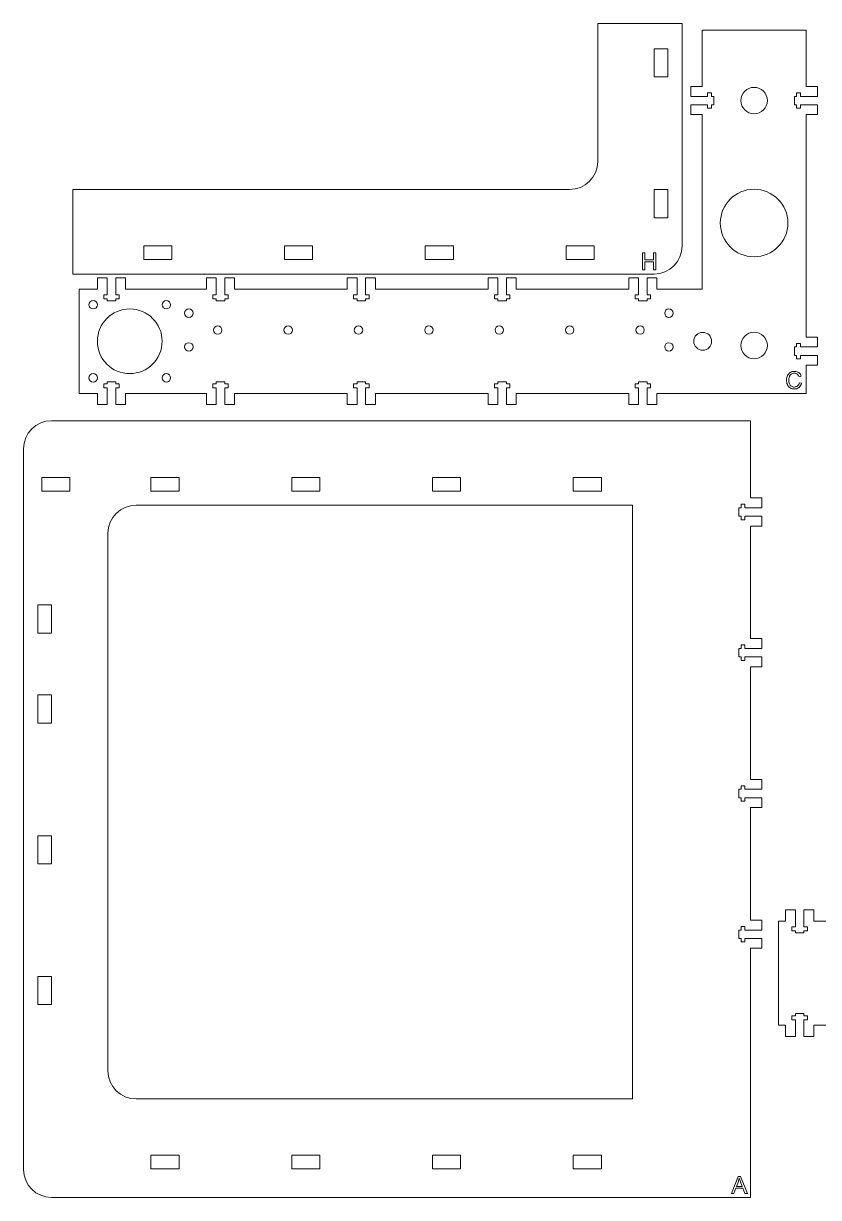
# Model space of a CAD drawing. Header units: millimetres. Extents: x 936 to 2708, y -212 to 661.
# Drawn here: x 940.3 to 1222.6, y 244.4 to 661.4 of the extents above; entities that cross this region are included whole.
import ezdxf

# ---------------------------------------------------------------- set-up
doc = ezdxf.new("R2010")
doc.units = ezdxf.units.MM
doc.header["$MEASUREMENT"] = 0
doc.layers.add('Text Outline', color=5, linetype='Continuous')

msp = doc.modelspace()

# ---------------------------------------------------------------- linework, layer by layer
at = {"color": 1, "lineweight": 0}
for p, q in [((1144.21, 612.39), (1144.21, 661.39)), ((1144.21, 661.39), (1174.21, 661.39)), ((1174.21, 661.39), (1174.21, 582.39)), ((1181.25, 639), (1181.25, 659)), ((1181.25, 659), (1218.25, 659)), ((1218.25, 659), (1218.25, 639)), ((1164.21, 642.39), (1164.21, 652.39)), ((1164.21, 652.39), (1169.07, 652.39)), ((1169.07, 652.39), (1169.07, 642.39)), ((1169.07, 642.39), (1164.21, 642.39)), ((1177.25, 635.5), (1177.25, 639)), ((1177.25, 639), (1181.25, 639)), ((1218.25, 639), (1222.25, 639)), ((1222.25, 639), (1222.25, 635.5)), ((1183.25, 635.5), (1177.25, 635.5)), ((1184.65, 636.75), (1183.25, 636.75)), ((1183.25, 636.75), (1183.25, 635.5)), ((1184.65, 635.5), (1184.65, 636.75)), ((1185.4, 635.5), (1184.65, 635.5)), ((1185.4, 632.5), (1185.4, 635.5)), ((1214.85, 635.5), (1214.1, 635.5)), ((1214.1, 635.5), (1214.1, 632.5)), ((1216.25, 636.75), (1214.85, 636.75)), ((1214.85, 636.75), (1214.85, 635.5)), ((1216.25, 635.5), (1216.25, 636.75)), ((1222.25, 635.5), (1216.25, 635.5)), ((1177.25, 629), (1177.25, 632.5)), ((1177.25, 632.5), (1183.25, 632.5)), ((1183.25, 632.5), (1183.25, 631.25)), ((1183.25, 631.25), (1184.65, 631.25)), ((1184.65, 631.25), (1184.65, 632.5)), ((1184.65, 632.5), (1185.4, 632.5)), ((1214.1, 632.5), (1214.85, 632.5)), ((1214.85, 632.5), (1214.85, 631.25)), ((1214.85, 631.25), (1216.25, 631.25)), ((1216.25, 631.25), (1216.25, 632.5)), ((1216.25, 632.5), (1222.25, 632.5)), ((1222.25, 632.5), (1222.25, 629)), ((1181.25, 629), (1177.25, 629)), ((1181.25, 567), (1181.25, 629)), ((1222.25, 629), (1218.25, 629)), ((1218.25, 629), (1218.25, 550)), ((957.82, 572.39), (957.82, 602.39)), ((957.82, 602.39), (1134.21, 602.39)), ((1164.21, 592.39), (1164.21, 602.39)), ((1164.21, 602.39), (1169.07, 602.39)), ((1169.07, 602.39), (1169.07, 592.39)), ((1169.07, 592.39), (1164.21, 592.39)), ((982.96, 582.39), (992.96, 582.39)), ((982.96, 577.52), (982.96, 582.39)), ((992.96, 582.39), (992.96, 577.52)), ((1032.96, 582.39), (1042.96, 582.39)), ((1032.96, 577.52), (1032.96, 582.39)), ((1042.96, 582.39), (1042.96, 577.52)), ((1082.96, 582.39), (1092.96, 582.39)), ((1082.96, 577.52), (1082.96, 582.39)), ((1092.96, 582.39), (1092.96, 577.52)), ((1132.96, 582.39), (1142.96, 582.39)), ((1132.96, 577.52), (1132.96, 582.39)), ((1142.96, 582.39), (1142.96, 577.52)), ((992.96, 577.52), (982.96, 577.52)), ((1042.96, 577.52), (1032.96, 577.52)), ((1092.96, 577.52), (1082.96, 577.52)), ((1142.96, 577.52), (1132.96, 577.52)), ((1164.21, 572.39), (957.82, 572.39)), ((966.5, 567), (966.5, 571)), ((966.5, 571), (970, 571)), ((970, 571), (970, 565)), ((973, 565), (973, 571)), ((973, 571), (976.5, 571)), ((976.5, 571), (976.5, 567)), ((1005.25, 567), (1005.25, 571)), ((1005.25, 571), (1008.75, 571)), ((1005.25, 567), (1005.25, 571)), ((1008.75, 571), (1008.75, 565)), ((1011.75, 565), (1011.75, 571)), ((1011.75, 571), (1015.25, 571)), ((1015.25, 571), (1015.25, 567)), ((1055.25, 567), (1055.25, 571)), ((1055.25, 571), (1058.75, 571)), ((1058.75, 571), (1058.75, 565)), ((1061.75, 565), (1061.75, 571)), ((1061.75, 571), (1065.25, 571)), ((1065.25, 571), (1065.25, 567)), ((1105.25, 567), (1105.25, 571)), ((1105.25, 571), (1108.75, 571)), ((1108.75, 571), (1108.75, 565)), ((1111.75, 565), (1111.75, 571)), ((1111.75, 571), (1115.25, 571)), ((1115.25, 571), (1115.25, 567)), ((1155.25, 567), (1155.25, 571)), ((1155.25, 571), (1158.75, 571)), ((1158.75, 571), (1158.75, 565)), ((1161.75, 565), (1161.75, 571)), ((1161.75, 571), (1165.25, 571)), ((1165.25, 571), (1165.25, 567)), ((960, 530), (960, 567)), ((960, 567), (966.5, 567)), ((970, 565), (968.75, 565)), ((968.75, 565), (968.75, 563.6)), ((968.75, 563.6), (970, 563.6)), ((970, 563.6), (970, 562.85)), ((974.25, 565), (973, 565)), ((973, 562.85), (973, 563.6)), ((973, 563.6), (974.25, 563.6)), ((974.25, 563.6), (974.25, 565)), ((976.5, 567), (1005.25, 567)), ((1008.75, 565), (1007.5, 565)), ((1007.5, 565), (1007.5, 563.6)), ((1007.5, 563.6), (1008.75, 563.6)), ((1008.75, 563.6), (1008.75, 562.85)), ((1013, 565), (1011.75, 565)), ((1011.75, 562.85), (1011.75, 563.6)), ((1011.75, 563.6), (1013, 563.6)), ((1013, 563.6), (1013, 565)), ((1015.25, 567), (1055.25, 567)), ((1058.75, 565), (1057.5, 565)), ((1057.5, 565), (1057.5, 563.6)), ((1057.5, 563.6), (1058.75, 563.6)), ((1058.75, 563.6), (1058.75, 562.85)), ((1063, 565), (1061.75, 565)), ((1061.75, 562.85), (1061.75, 563.6)), ((1061.75, 563.6), (1063, 563.6)), ((1063, 563.6), (1063, 565)), ((1065.25, 567), (1105.25, 567)), ((1108.75, 565), (1107.5, 565)), ((1107.5, 565), (1107.5, 563.6)), ((1107.5, 563.6), (1108.75, 563.6)), ((1108.75, 563.6), (1108.75, 562.85)), ((1113, 565), (1111.75, 565)), ((1111.75, 562.85), (1111.75, 563.6)), ((1111.75, 563.6), (1113, 563.6)), ((1113, 563.6), (1113, 565)), ((1115.25, 567), (1155.25, 567)), ((1158.75, 565), (1157.5, 565)), ((1157.5, 565), (1157.5, 563.6)), ((1157.5, 563.6), (1158.75, 563.6)), ((1158.75, 563.6), (1158.75, 562.85)), ((1163, 565), (1161.75, 565)), ((1161.75, 562.85), (1161.75, 563.6)), ((1161.75, 563.6), (1163, 563.6)), ((1163, 563.6), (1163, 565)), ((1165.25, 567), (1181.25, 567)), ((970, 562.85), (973, 562.85)), ((1008.75, 562.85), (1011.75, 562.85)), ((1058.75, 562.85), (1061.75, 562.85)), ((1108.75, 562.85), (1111.75, 562.85)), ((1158.75, 562.85), (1161.75, 562.85)), ((1214.85, 546.5), (1214.1, 546.5)), ((1214.1, 546.5), (1214.1, 543.5)), ((1216.25, 547.75), (1214.85, 547.75)), ((1214.85, 547.75), (1214.85, 546.5)), ((1216.25, 546.5), (1216.25, 547.75)), ((1222.25, 546.5), (1216.25, 546.5)), ((1218.25, 550), (1222.25, 550)), ((1222.25, 550), (1222.25, 546.5)), ((1214.1, 543.5), (1214.85, 543.5)), ((1214.85, 543.5), (1214.85, 542.25)), ((1214.85, 542.25), (1216.25, 542.25)), ((1216.25, 542.25), (1216.25, 543.5)), ((1216.25, 543.5), (1222.25, 543.5)), ((1222.25, 543.5), (1222.25, 540)), ((1222.25, 540), (1218.25, 540)), ((1218.25, 540), (1218.25, 530)), ((973, 534.15), (970, 534.15)), ((970, 534.15), (970, 533.4)), ((973, 533.4), (973, 534.15)), ((1011.75, 534.15), (1008.75, 534.15)), ((1008.75, 534.15), (1008.75, 533.4)), ((1011.75, 533.4), (1011.75, 534.15)), ((1061.75, 534.15), (1058.75, 534.15)), ((1058.75, 534.15), (1058.75, 533.4)), ((1061.75, 533.4), (1061.75, 534.15)), ((1111.75, 534.15), (1108.75, 534.15)), ((1108.75, 534.15), (1108.75, 533.4)), ((1111.75, 533.4), (1111.75, 534.15)), ((1161.75, 534.15), (1158.75, 534.15)), ((1158.75, 534.15), (1158.75, 533.4)), ((1161.75, 533.4), (1161.75, 534.15)), ((966.5, 530), (960, 530)), ((966.5, 526), (966.5, 530)), ((970, 533.4), (968.75, 533.4)), ((968.75, 533.4), (968.75, 532)), ((968.75, 532), (970, 532)), ((970, 532), (970, 526)), ((974.25, 533.4), (973, 533.4)), ((973, 526), (973, 532)), ((973, 532), (974.25, 532)), ((974.25, 532), (974.25, 533.4)), ((1005.25, 530), (976.5, 530)), ((976.5, 530), (976.5, 526)), ((1005.25, 526), (1005.25, 530)), ((1008.75, 533.4), (1007.5, 533.4)), ((1007.5, 533.4), (1007.5, 532)), ((1007.5, 532), (1008.75, 532)), ((1008.75, 532), (1008.75, 526)), ((1013, 533.4), (1011.75, 533.4)), ((1011.75, 526), (1011.75, 532)), ((1011.75, 532), (1013, 532)), ((1013, 532), (1013, 533.4)), ((1055.25, 530), (1015.25, 530)), ((1015.25, 530), (1015.25, 526)), ((1055.25, 526), (1055.25, 530)), ((1058.75, 533.4), (1057.5, 533.4)), ((1057.5, 533.4), (1057.5, 532)), ((1057.5, 532), (1058.75, 532)), ((1058.75, 532), (1058.75, 526)), ((1063, 533.4), (1061.75, 533.4)), ((1061.75, 526), (1061.75, 532)), ((1061.75, 532), (1063, 532)), ((1063, 532), (1063, 533.4)), ((1105.25, 530), (1065.25, 530)), ((1065.25, 530), (1065.25, 526)), ((1105.25, 526), (1105.25, 530)), ((1108.75, 533.4), (1107.5, 533.4)), ((1107.5, 533.4), (1107.5, 532)), ((1107.5, 532), (1108.75, 532)), ((1108.75, 532), (1108.75, 526)), ((1113, 533.4), (1111.75, 533.4)), ((1111.75, 526), (1111.75, 532)), ((1111.75, 532), (1113, 532)), ((1113, 532), (1113, 533.4)), ((1155.25, 530), (1115.25, 530)), ((1115.25, 530), (1115.25, 526)), ((1155.25, 526), (1155.25, 530)), ((1158.75, 533.4), (1157.5, 533.4)), ((1157.5, 533.4), (1157.5, 532)), ((1157.5, 532), (1158.75, 532)), ((1158.75, 532), (1158.75, 526)), ((1163, 533.4), (1161.75, 533.4)), ((1161.75, 526), (1161.75, 532)), ((1161.75, 532), (1163, 532)), ((1163, 532), (1163, 533.4)), ((1181.25, 530), (1165.25, 530)), ((1165.25, 530), (1165.25, 526)), ((1218.25, 530), (1181.25, 530)), ((970, 526), (966.5, 526)), ((976.5, 526), (973, 526)), ((1008.75, 526), (1005.25, 526)), ((1015.25, 526), (1011.75, 526)), ((1058.75, 526), (1055.25, 526)), ((1065.25, 526), (1061.75, 526)), ((1108.75, 526), (1105.25, 526)), ((1115.25, 526), (1111.75, 526)), ((1158.75, 526), (1155.25, 526)), ((1165.25, 526), (1161.75, 526)), ((950.26, 520.3), (1198.51, 520.3)), ((1198.51, 520.3), (1198.51, 492.87)), ((940.26, 254.35), (940.26, 510.3)), ((946.76, 495.3), (946.76, 500.16)), ((946.76, 500.16), (956.76, 500.16)), ((956.76, 500.16), (956.76, 495.3)), ((995.51, 500.16), (985.51, 500.16)), ((985.51, 500.16), (985.51, 495.3)), ((995.51, 495.3), (995.51, 500.16)), ((1035.51, 500.16), (1045.51, 500.16)), ((1035.51, 495.3), (1035.51, 500.16)), ((1045.51, 500.16), (1045.51, 495.3)), ((1085.51, 500.16), (1095.51, 500.16)), ((1085.51, 495.3), (1085.51, 500.16)), ((1095.51, 500.16), (1095.51, 495.3)), ((1135.51, 500.16), (1145.51, 500.16)), ((1135.51, 495.3), (1135.51, 500.16)), ((1145.51, 500.16), (1145.51, 495.3)), ((956.76, 495.3), (946.76, 495.3)), ((985.51, 495.3), (995.51, 495.3)), ((1045.51, 495.3), (1035.51, 495.3)), ((1095.51, 495.3), (1085.51, 495.3)), ((1145.51, 495.3), (1135.51, 495.3)), ((1198.51, 492.87), (1202.51, 492.87)), ((1202.51, 492.87), (1202.51, 489.37)), ((1156.51, 490.3), (980.26, 490.3)), ((1156.51, 279.35), (1156.51, 490.3)), ((1195.11, 489.37), (1194.36, 489.37)), ((1194.36, 489.37), (1194.36, 486.37)), ((1196.51, 490.62), (1195.11, 490.62)), ((1195.11, 490.62), (1195.11, 489.37)), ((1196.51, 489.37), (1196.51, 490.62)), ((1202.51, 489.37), (1196.51, 489.37)), ((1194.36, 486.37), (1195.11, 486.37)), ((1195.11, 486.37), (1195.11, 485.12)), ((1195.11, 485.12), (1196.51, 485.12)), ((1196.51, 485.12), (1196.51, 486.37)), ((1196.51, 486.37), (1202.51, 486.37)), ((1202.51, 486.37), (1202.51, 482.87)), ((970.26, 480.3), (970.26, 289.35)), ((1202.51, 482.87), (1198.51, 482.87)), ((1198.51, 482.87), (1198.51, 442.87)), ((945.39, 444.87), (945.39, 454.87)), ((945.39, 454.87), (950.26, 454.87)), ((950.26, 454.87), (950.26, 444.87)), ((950.26, 444.87), (945.39, 444.87)), ((1198.51, 442.87), (1202.51, 442.87)), ((1202.51, 442.87), (1202.51, 439.37)), ((1195.11, 439.37), (1194.36, 439.37)), ((1194.36, 439.37), (1194.36, 436.37)), ((1196.51, 440.62), (1195.11, 440.62)), ((1195.11, 440.62), (1195.11, 439.37)), ((1196.51, 439.37), (1196.51, 440.62)), ((1202.51, 439.37), (1196.51, 439.37)), ((1194.36, 436.37), (1195.11, 436.37)), ((1195.11, 436.37), (1195.11, 435.12)), ((1195.11, 435.12), (1196.51, 435.12)), ((1196.51, 435.12), (1196.51, 436.37)), ((1196.51, 436.37), (1202.51, 436.37)), ((1202.51, 436.37), (1202.51, 432.87)), ((1202.51, 432.87), (1198.51, 432.87)), ((1198.51, 432.87), (1198.51, 392.87)), ((945.39, 412.87), (945.39, 422.87)), ((945.39, 422.87), (950.26, 422.87)), ((950.26, 422.87), (950.26, 412.87)), ((950.26, 412.87), (945.39, 412.87)), ((1198.51, 392.87), (1202.51, 392.87)), ((1202.51, 392.87), (1202.51, 389.37)), ((1195.11, 389.37), (1194.36, 389.37)), ((1194.36, 389.37), (1194.36, 386.37)), ((1196.51, 390.62), (1195.11, 390.62)), ((1195.11, 390.62), (1195.11, 389.37)), ((1196.51, 389.37), (1196.51, 390.62)), ((1202.51, 389.37), (1196.51, 389.37)), ((1194.36, 386.37), (1195.11, 386.37)), ((1195.11, 386.37), (1195.11, 385.12)), ((1195.11, 385.12), (1196.51, 385.12)), ((1196.51, 385.12), (1196.51, 386.37)), ((1196.51, 386.37), (1202.51, 386.37)), ((1202.51, 386.37), (1202.51, 382.87)), ((1202.51, 382.87), (1198.51, 382.87)), ((1198.51, 382.87), (1198.51, 342.87)), ((950.26, 372.87), (945.39, 372.87)), ((945.39, 372.87), (945.39, 362.87)), ((950.26, 362.87), (950.26, 372.87)), ((945.39, 362.87), (950.26, 362.87)), ((1210.91, 342.52), (1210.91, 346.52)), ((1210.91, 346.52), (1214.41, 346.52)), ((1214.41, 346.52), (1214.41, 340.52)), ((1217.41, 340.52), (1217.41, 346.52)), ((1217.41, 346.52), (1220.91, 346.52)), ((1220.91, 346.52), (1220.91, 342.52)), ((1198.51, 342.87), (1202.51, 342.87)), ((1202.51, 342.87), (1202.51, 339.37)), ((1208.47, 305.52), (1208.47, 342.52)), ((1208.47, 342.52), (1210.91, 342.52)), ((1220.91, 342.52), (1260.91, 342.52)), ((1195.11, 339.37), (1194.36, 339.37)), ((1194.36, 339.37), (1194.36, 336.37)), ((1196.51, 340.62), (1195.11, 340.62)), ((1195.11, 340.62), (1195.11, 339.37)), ((1196.51, 339.37), (1196.51, 340.62)), ((1202.51, 339.37), (1196.51, 339.37)), ((1214.41, 340.52), (1213.16, 340.52)), ((1213.16, 340.52), (1213.16, 339.12)), ((1213.16, 339.12), (1214.41, 339.12)), ((1214.41, 339.12), (1214.41, 338.37)), ((1214.41, 338.37), (1217.41, 338.37)), ((1218.66, 340.52), (1217.41, 340.52)), ((1217.41, 338.37), (1217.41, 339.12)), ((1217.41, 339.12), (1218.66, 339.12)), ((1218.66, 339.12), (1218.66, 340.52)), ((1194.36, 336.37), (1195.11, 336.37)), ((1195.11, 336.37), (1195.11, 335.12)), ((1195.11, 335.12), (1196.51, 335.12)), ((1196.51, 335.12), (1196.51, 336.37)), ((1196.51, 336.37), (1202.51, 336.37)), ((1202.51, 336.37), (1202.51, 332.87)), ((1198.51, 332.87), (1198.51, 244.35)), ((1202.51, 332.87), (1198.51, 332.87)), ((950.26, 322.87), (945.39, 322.87)), ((945.39, 322.87), (945.39, 312.87)), ((950.26, 312.87), (950.26, 322.87)), ((945.39, 312.87), (950.26, 312.87)), ((1214.41, 308.92), (1213.16, 308.92)), ((1213.16, 308.92), (1213.16, 307.52)), ((1217.41, 309.67), (1214.41, 309.67)), ((1214.41, 309.67), (1214.41, 308.92)), ((1217.41, 308.92), (1217.41, 309.67)), ((1218.66, 308.92), (1217.41, 308.92)), ((1218.66, 307.52), (1218.66, 308.92)), ((1210.91, 305.52), (1208.47, 305.52)), ((1210.91, 301.52), (1210.91, 305.52)), ((1213.16, 307.52), (1214.41, 307.52)), ((1214.41, 307.52), (1214.41, 301.52)), ((1217.41, 301.52), (1217.41, 307.52)), ((1217.41, 307.52), (1218.66, 307.52)), ((1260.91, 305.52), (1220.91, 305.52)), ((1220.91, 305.52), (1220.91, 301.52)), ((1214.41, 301.52), (1210.91, 301.52)), ((1220.91, 301.52), (1217.41, 301.52)), ((980.26, 279.35), (1156.51, 279.35)), ((985.51, 259.35), (995.51, 259.35)), ((985.51, 254.49), (985.51, 259.35)), ((995.51, 259.35), (995.51, 254.49)), ((1035.51, 259.35), (1045.51, 259.35)), ((1035.51, 254.49), (1035.51, 259.35)), ((1045.51, 259.35), (1045.51, 254.49)), ((1085.51, 259.35), (1095.51, 259.35)), ((1085.51, 254.49), (1085.51, 259.35)), ((1095.51, 259.35), (1095.51, 254.49)), ((1135.51, 259.35), (1145.51, 259.35)), ((1135.51, 254.49), (1135.51, 259.35)), ((1145.51, 259.35), (1145.51, 254.49)), ((995.51, 254.49), (985.51, 254.49)), ((1045.51, 254.49), (1035.51, 254.49)), ((1095.51, 254.49), (1085.51, 254.49)), ((1145.51, 254.49), (1135.51, 254.49)), ((1198.51, 244.35), (950.26, 244.35))]:
    msp.add_line(p, q, dxfattribs=at)
for centre, radius in [((1199.75, 634), 4.7), ((1199.75, 590.5), 12), ((965, 561.5), 1.5), ((991, 561.5), 1.5), ((978, 548.5), 11.5), ((999, 558.5), 1.5), ((1169.5, 558.5), 1.5), ((1009.25, 552.5), 1.5), ((1034.25, 552.5), 1.5), ((1059.25, 552.5), 1.5), ((1084.25, 552.5), 1.5), ((1109.25, 552.5), 1.5), ((1134.25, 552.5), 1.5), ((1159.25, 552.5), 1.5), ((1181.5, 548.5), 3.17), ((1199.75, 547), 4.7), ((999, 546.5), 1.5), ((1169.5, 546.5), 1.5), ((965, 535.5), 1.5), ((991, 535.5), 1.5)]:
    msp.add_circle(centre, radius, dxfattribs=at)
for centre, start, end in [((1134.21, 612.39), 270, 0), ((1164.21, 582.39), 270, 0), ((950.26, 510.3), 90, 180), ((980.26, 480.3), 90, 180), ((980.26, 289.35), 180, 270), ((950.26, 254.35), 180, 270)]:
    msp.add_arc(centre, 10, start, end, dxfattribs=at)
at = {"layer": 'Text Outline', "lineweight": 0}
for p, q in [((1160.11, 573.85), (1160.11, 579.91)), ((1160.11, 579.91), (1160.92, 579.91)), ((1160.92, 579.91), (1160.92, 577.42)), ((1164.07, 577.42), (1164.07, 579.91)), ((1164.07, 579.91), (1164.87, 579.91)), ((1164.87, 579.91), (1164.87, 573.85)), ((1160.92, 577.42), (1164.07, 577.42)), ((1164.07, 576.71), (1160.92, 576.71)), ((1160.92, 576.71), (1160.92, 573.85)), ((1164.07, 573.85), (1164.07, 576.71)), ((1160.92, 573.85), (1160.11, 573.85)), ((1164.87, 573.85), (1164.07, 573.85)), ((1216.5, 536.06), (1215.71, 535.87)), ((1215.81, 533.78), (1216.61, 533.58)), ((1191.74, 245.81), (1194.07, 251.87)), ((1194.07, 251.87), (1194.93, 251.87)), ((1194.93, 251.87), (1197.41, 245.81)), ((1193.26, 247.64), (1192.59, 245.81)), ((1195.79, 247.64), (1193.26, 247.64)), ((1194.16, 250.07), (1193.49, 248.3)), ((1193.49, 248.3), (1195.55, 248.3)), ((1195.55, 248.3), (1194.91, 249.97)), ((1196.5, 245.81), (1195.79, 247.64)), ((1192.59, 245.81), (1191.74, 245.81)), ((1197.41, 245.81), (1196.5, 245.81))]:
    msp.add_line(p, q, dxfattribs=at)
for centre, radius, start, end in [((1215.15, 534.75), 3.9, 155.1371, 180.1759), ((1215.34, 534.69), 4.09, 179.4483, 202.8423), ((1213.89, 535.22), 2.56, 119.2362, 153.0024), ((1215.67, 534.75), 3.59, 161.2642, 180.128), ((1216.18, 534.73), 4.1, 179.8343, 199.0336), ((1213.95, 535.36), 1.77, 125.431, 162.1611), ((1214.07, 534.86), 2.96, 89.1575, 118.7851), ((1214.08, 534.97), 2.17, 89.7146, 122.2733), ((1214.19, 535.62), 1.52, 53.0378, 93.6366), ((1214.13, 535.11), 2.71, 56.0134, 90.3145), ((1213.61, 535.21), 2.2, 17.4018, 47.4609), ((1214.25, 535.5), 2.32, 13.8609, 53.2348), ((1213.82, 533.97), 2.41, 201.011, 236.8883), ((1213.98, 534.04), 1.8, 201.1753, 237.0703), ((1214.08, 534.88), 3.32, 241.6791, 270.2762), ((1214.03, 534.23), 1.99, 238.9192, 270.1512), ((1214.04, 534.08), 1.84, 269.6769, 307.9095), ((1214.2, 533.96), 2.41, 267.4759, 308.335), ((1214, 534.02), 1.82, 310.0688, 352.5121), ((1213.7, 534.3), 3, 311.8971, 346.0032), ((1186.95, 252.73), 7.68, 339.725, 348.7143), ((1214.08, 257.21), 20.49, 196.9826, 200.6986)]:
    msp.add_arc(centre, radius, start, end, dxfattribs=at)

doc.saveas('drawing.dxf')
